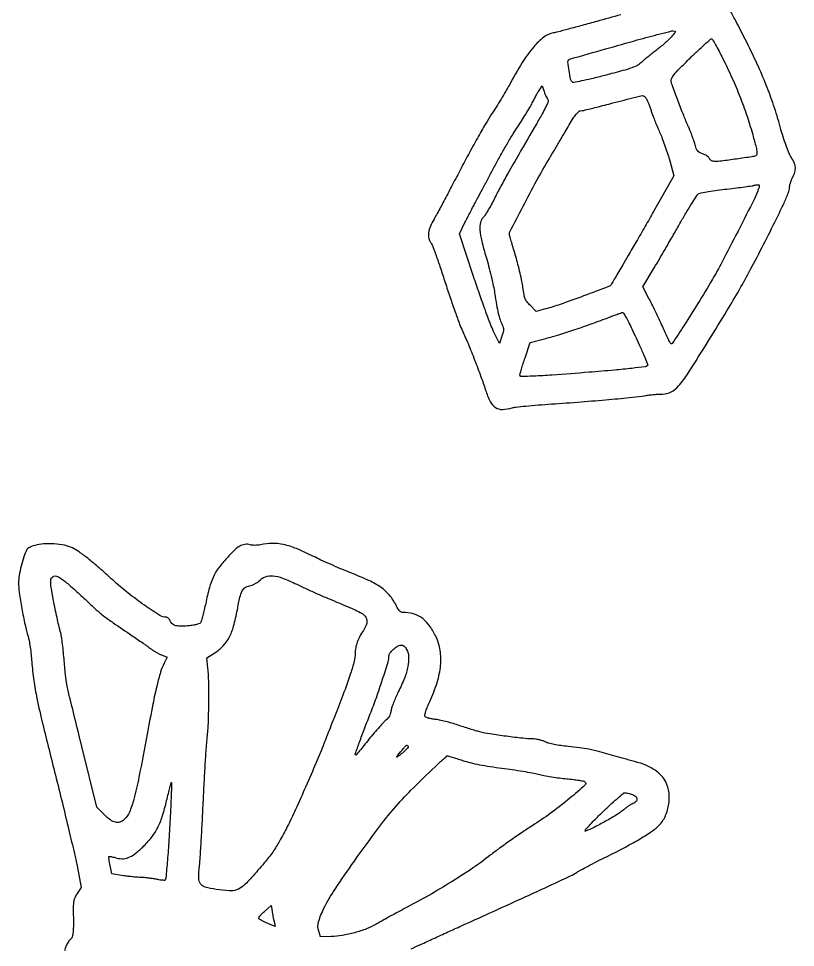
# Model space of a CAD drawing. Extents: x 283 to 3298, y 79 to 3222.
# Drawn here: x 938 to 1442, y 943 to 1546 of the extents above; entities that cross this region are included whole.
import ezdxf

# ---------------------------------------------------------------- set-up
doc = ezdxf.new("R2010")
doc.units = 0

msp = doc.modelspace()

# ---------------------------------------------------------------- linework, layer by layer
for points in [[(1328.440176, 1548.294116, 0.003201), (1313, 1544.058108, -0.001453), (1303.350318, 1541.374419, -0.001977), (1294.628203, 1539.013048, -0.001305), (1287.292344, 1537.078572, -0.022404), (1284.861967, 1536.559486, 0.12415), (1278.621602, 1533.827502, 0.052157), (1271.956329, 1527.442675, 0.036988), (1264.568428, 1517.282713, 0.015046), (1255.998279, 1502.476048, -0.0092), (1253.84172, 1498.647612, -0.003945), (1250.827943, 1493.611714, -0.003901), (1247.531766, 1488.295077, -0.005134), (1244.43761, 1483.5, 0.01404), (1240.779227, 1477.602599, 0.003995), (1235.429203, 1468.240625, 0.00402), (1229.555953, 1457.569522, 0.00425), (1223.964349, 1447, -0.001347), (1218.647948, 1436.807983, -0.00163), (1213.602031, 1427.273372, -0.00138), (1209.306229, 1419.273003, -0.011167), (1207.244403, 1415.654033, 0.038207), (1204.892632, 1410.952499, 0.062836), (1203.742688, 1406.663152, 0.080087), (1203.827306, 1403.0485, 0.134576), (1205.141257, 1400.333849, -0.090566), (1206.021531, 1398.857606, -0.002628), (1208.542863, 1391.988693, -0.005216), (1211.393539, 1383.829095, -0.00356), (1214.470177, 1374.5, 0.003667), (1217.684107, 1364.761629, 0.003996), (1220.952067, 1355.346875, 0.003753), (1223.874366, 1347.331127, 0.019635), (1225.687013, 1343, -0.01061), (1229.328206, 1334.72243, -0.005202), (1233.630276, 1324.038017, -0.005204), (1237.718821, 1313.240591, -0.010356), (1240.689128, 1304.592925, 0.037478), (1243.717162, 1297.121806, 0.131187), (1247.117502, 1293.251675, 0.15778), (1251.597161, 1291.982614, 0.061999), (1258.006602, 1293.021957, -0.043633), (1260.346409, 1293.489898, -0.00313), (1266.936314, 1294.177171, -0.004378), (1274.818933, 1294.879792, -0.003293), (1283.5, 1295.51951, 0.002597), (1302.723493, 1296.909199, 0.003096), (1320.835076, 1298.425973, 0.002979), (1336.084765, 1299.889856, 0.015164), (1344.536283, 1301.011851, -0.011132), (1347.193961, 1301.386505, -0.007384), (1350.257803, 1301.703251, -0.007434), (1353.243803, 1301.922757, -0.014347), (1355.639216, 1301.994208, 0.121125), (1361.149841, 1303.35562, 0.094575), (1365.991169, 1307.205914, 0.03514), (1372.255638, 1315.618186, 0.003453), (1385.748438, 1337, 0.002641), (1397.407541, 1355.984785, 0.006736), (1405.601257, 1369.90561, 0.007624), (1412.811935, 1383.002656, 0.004376), (1421.125519, 1399, 0.002058), (1429.59664, 1415.826093, 0.008646), (1434.467754, 1426.040199, 0.010887), (1437.396266, 1432.853789, 0.097278), (1438.009469, 1436.038558, -0.055078), (1438.142316, 1437.283398, -0.020622), (1438.590282, 1438.983762, -0.020136), (1439.235092, 1440.81182, -0.023031), (1440, 1442.5, 0.042385), (1441.493121, 1446.166148, 0.09269), (1441.84636, 1449.166631, 0.088476), (1441.09557, 1452.180322, 0.036131), (1439.091069, 1455.912453, -0.042708), (1437.634377, 1458.712224, -0.01183), (1435.838008, 1463.333756, -0.011013), (1433.916401, 1469.03601, -0.007887), (1432.010018, 1475.48935, 0.012246), (1427.693035, 1489.647401, 0.014909), (1422.936984, 1502.665953, 0.013578), (1417.047777, 1516.319007, 0.007744), (1409.233923, 1532.5, 0.00402), (1403.11706, 1544.441001, 0.018905), (1399.292548, 1551.132277, 0.028513)], [(1192.369325, 941.640133, -0.000629), (1198.430069, 944.417953, -0.000234), (1206.958489, 948.308978, -0.000232), (1216.26234, 952.543319, -0.00028), (1225, 956.509177, 0.000445), (1261.116165, 972.915943, 0.002038), (1282.033195, 982.543645, 0.002047), (1295.77794, 989.006666, 0.035258), (1300.101962, 991.448778, -0.022665), (1302.373146, 992.807974, -0.00316), (1307.216003, 995.376421, -0.00361), (1312.994366, 998.341482, -0.003056), (1319.143957, 1001.394152, 0.007784), (1330.356927, 1007.093075, 0.011241), (1340.072018, 1012.505261, 0.012325), (1347.83403, 1017.322057, 0.04115), (1352.557825, 1021.005678, 0.093645), (1356.996793, 1026.97398, 0.069613), (1359.53732, 1034.803924, 0.069748), (1359.828677, 1043.013887, 0.094892), (1357.692997, 1050.092716, 0.07058), (1354.893624, 1053.987823, 0.047831), (1350.747043, 1057.560015, 0.044942), (1345.678207, 1060.500782, 0.043844), (1340.123944, 1062.517264, -0.001476), (1337.438761, 1063.241869, -0.000681), (1333.948909, 1064.199783, -0.000674), (1330.282406, 1065.216879, -0.000936), (1327, 1066.138823, 0.0031), (1314.977499, 1069.459569, 0.013308), (1307.755519, 1071.201498, 0.018776), (1301.719099, 1072.253337, 0.011386), (1294.513822, 1073.065166, -0.00995), (1289.507704, 1073.61466, -0.016194), (1285.288299, 1074.30257, -0.019039), (1281.882296, 1075.107514, -0.045204), (1279.448098, 1076.025125, 0.033357), (1277.57588, 1076.781937, 0.021265), (1275.314306, 1077.419881, 0.021353), (1273.032715, 1077.857996, 0.03677), (1271.104338, 1078, -0.027346), (1264.973719, 1078.335552, -0.005649), (1254.237663, 1079.637251, -0.005869), (1243.491135, 1081.192155, -0.023663), (1237, 1082.526535, -0.009427), (1234.282926, 1083.275332, -0.003599), (1230.527489, 1084.416344, -0.003563), (1226.465589, 1085.714304, -0.004364), (1222.689324, 1086.987312, 0.01261), (1218.874458, 1088.203655, 0.009991), (1214.695774, 1089.330745, 0.010127), (1210.775523, 1090.220656, 0.024711), (1207.849678, 1090.6735, -0.016616), (1205.298049, 1091.026244, -0.031909), (1203.289841, 1091.50578, -0.038205), (1201.860609, 1092.06765, -0.190622), (1201.288683, 1092.690089, -0.161919), (1201.247178, 1093.604525, -0.011746), (1202.002009, 1096.051759, -0.01547), (1203.08264, 1098.979287, -0.011051), (1204.464128, 1102.187161, 0.030788), (1209.27847, 1114.703647, 0.052281), (1211.518312, 1125.687027, 0.062018), (1211.252847, 1135.454131, 0.072835), (1208.549724, 1144.303308, 0.043029), (1204.531202, 1151.195251, 0.071838), (1199.927304, 1156.065269, 0.083499), (1194.681666, 1158.954456, 0.082926), (1188.766846, 1159.978038, -0.037963), (1186.555132, 1160.159301, -0.127312), (1185.232989, 1160.735401, -0.094148), (1184.140188, 1161.984222, -0.015526), (1182.597478, 1164.807636, 0.05613), (1178.336778, 1171.294347, 0.067123), (1172.958824, 1176.238975, 0.045755), (1164.912135, 1180.824349, 0.012636), (1151.5, 1186.514439, -0.006458), (1146.141017, 1188.710263, -0.004064), (1139.934818, 1191.407108, -0.004079), (1133.871716, 1194.159997, -0.00746), (1128.980232, 1196.518547, 0.017864), (1117.985967, 1201.540555, 0.044071), (1109.532461, 1204.198874, 0.056845), (1102.154082, 1204.961696, 0.054432), (1094.680699, 1204.065824, -0.031438), (1092.962843, 1203.77941, -0.025012), (1091.085264, 1203.681047, -0.025632), (1089.288468, 1203.769026, -0.04481), (1087.826108, 1204.049872, 0.105483), (1084.408161, 1204.286467, 0.099339), (1081.109478, 1203.122922, 0.06038), (1077.309665, 1200.18757, 0.016283), (1072.054965, 1194.657539, 0.024873), (1067.00305, 1188.379206, 0.05018), (1063.808922, 1182.897126, 0.042062), (1061.447392, 1176.288778, 0.012965), (1059.000718, 1165.988388, -0.004539), (1058.091002, 1161.849542, -0.005966), (1057.181589, 1158.090529, -0.004438), (1056.356116, 1154.964538, -0.05569), (1055.905355, 1153.830436, -0.141353), (1055.129877, 1153.031383, -0.052377), (1053.681317, 1152.393396, -0.036574), (1051.541699, 1151.876382, -0.014325), (1048.530455, 1151.466358, -0.020171), (1043.169646, 1151.110158, -0.06646), (1039.653794, 1151.486781, -0.110164), (1037.382304, 1152.609031, -0.133064), (1035.989381, 1154.527929, 0.055354), (1035.50448, 1155.473334, 0.057869), (1034.830066, 1156.273829, 0.064455), (1034.077401, 1156.818395, 0.125047), (1033.362608, 1157, -0.142175), (1029.167615, 1158.217458, -0.010814), (1019.237048, 1164.816906, -0.0155), (1008.525251, 1172.778429, -0.017909), (998.847163, 1181.029546, 0.005696), (989.894596, 1189.047785, 0.011733), (982.675845, 1195.073263, 0.014585), (976.862129, 1199.428189, 0.040748), (972.475956, 1202.011639, 0.06357), (967.398328, 1203.716151, 0.032105), (960.695279, 1204.610986, 0.031952), (953.801073, 1204.642988, 0.053569), (948.093118, 1203.685051, 0.024506), (946.352523, 1203.103765, 0.028538), (944.766144, 1202.379339, 0.029422), (943.517713, 1201.623743, 0.127628), (942.955637, 1200.974843, 0.035134), (941.022365, 1196.267648, 0.018274), (939.249169, 1190.168268, 0.018158), (937.951932, 1184.083949, 0.043721), (937.55504, 1179.5, 0.034968), (938.005179, 1173.16408, 0.008258), (939.668195, 1162.682553, 0.008843), (941.734192, 1152.029185, 0.02323), (943.702397, 1144.5, -0.030558), (944.359929, 1141.825185, -0.008643), (945.054873, 1137.590625, -0.008675), (945.675496, 1132.769535, -0.009066), (946.118161, 1128, 0.016115), (947.402178, 1116.005124, 0.016625), (949.446845, 1104.242897, 0.008769), (953.217365, 1087.607973, 0.001328), (961.427927, 1054.5, -0.001391), (965.952719, 1036.244546, -0.001548), (970.215113, 1018.60435, -0.001428), (973.759886, 1003.541868, -0.008123), (975.492416, 995.493532), (978.270258, 981.487065), (975.602233, 977.55551, 0.03058), (974.206199, 975.200426, 0.058526), (973.439105, 973.143958, 0.048521), (973.090007, 970.721868, 0.015312), (973.033061, 967.061978, -0.003209), (973.117945, 957.243249, -0.021302), (972.920242, 952.348806, -0.04384), (972.428851, 949.496322, -0.156216), (971.443999, 947.953524, 0.072412), (969.669825, 945.984932, 0.049228), (968.246704, 943.320387, 0.047135), (967.31453, 940.285153, 0.050988)]]:
    msp.add_lwpolyline(points, format="xyb")
for points in [[(1361.290306, 1533.881884, -0.017576), (1359.414235, 1531.982107, -0.008127), (1356.850902, 1529.640262, -0.008038), (1354.074413, 1527.263688, -0.011067), (1351.5, 1525.225206, 0.005515), (1348.946424, 1523.248958, 0.004394), (1346.234375, 1521.062777, 0.004443), (1343.757862, 1518.993199, 0.011153), (1342, 1517.428538, -0.062281), (1339.259099, 1515.450111, -0.039716), (1335.666856, 1513.839762, -0.019602), (1329.860458, 1512.025554, -0.003024), (1318.185409, 1508.949807, -0.003945), (1309.411078, 1506.76855, -0.009573), (1302.893232, 1505.334134, -0.00537), (1297.879351, 1504.386813, -0.245087), (1296.907569, 1504.692431, -0.147359), (1295.918002, 1506.535296, -0.011852), (1294.939763, 1512.020968, -0.009184), (1294.179544, 1517.643201, -0.246096), (1294.70345, 1519.007824, -0.11132), (1295.94697, 1519.686999, -0.000206), (1318.525748, 1526.124894, -0.001727), (1339.238774, 1531.944307, -0.004664), (1354, 1535.88868, -0.003757), (1361.660877, 1537.798131, -0.12702), (1363.524844, 1537.768435, -0.532413), (1363.819913, 1536.888945, -0.022301)], [(1394.720529, 1519.960612, -0.010128), (1400.696679, 1507.356999, -0.011978), (1405.815188, 1495.201612, -0.012419), (1410.184832, 1483.222097, -0.012762), (1413.911949, 1471.147869, -0.003066), (1416.089481, 1463.210456, -0.027174), (1416.83624, 1459.659587, -0.074179), (1416.845544, 1457.745434, -0.261302), (1416.123109, 1456.803747, -0.063554), (1413.609788, 1456.085694, -0.002222), (1403.562659, 1454.599027, -0.003463), (1393.834964, 1453.272482, -0.032162), (1389.603291, 1453, -0.063327), (1388.523641, 1453.137292, -0.060467), (1387.494499, 1453.540911, -0.063076), (1386.632139, 1454.157244, -0.083415), (1386.042861, 1454.919914, 0.085195), (1385.406677, 1455.737302, 0.035109), (1384.302534, 1456.610718, 0.033451), (1382.958853, 1457.401953, 0.03665), (1381.561228, 1457.979793, -0.046374), (1379.624055, 1458.825102, -0.104881), (1378.419911, 1459.86668, -0.075521), (1377.517784, 1461.526256, -0.016062), (1376.496218, 1464.661007, 0.011773), (1375.695927, 1467.190179, 0.006558), (1374.608576, 1470.23387, 0.006538), (1373.427149, 1473.286127, 0.010524), (1372.332296, 1475.851128, -0.011213), (1369.364037, 1482.831717, -0.004852), (1365.712984, 1492.247061, -0.003287), (1362.303418, 1501.48289, -0.03997), (1361.307508, 1505.121325, -0.162665), (1361.570709, 1507.05581, -0.056037), (1363.113515, 1509.464446, -0.024938), (1366.398603, 1513.124111, -0.003439), (1373.655386, 1520.339505, -0.004598), (1378.651355, 1525.149781, -0.007325), (1383.020645, 1529.160373, -0.002484), (1386.827025, 1532.519107, -0.247401), (1387.5, 1532.678792, -0.199784), (1388.062185, 1532.254545, -0.0034), (1390.03353, 1528.83658, -0.008103), (1392.264059, 1524.755084, -0.005231)], [(1281.109041, 1493.368614, -0.258363), (1281.345583, 1492.118841, -0.028325), (1280.235903, 1489.301774, -0.01953), (1278.034566, 1484.978179, -0.00433), (1273.916643, 1477.763527, 0.000692), (1262.201573, 1457.581113, 0.003058), (1255.393771, 1445.647553, 0.005066), (1250.652695, 1437.013815, 0.006714), (1246.523866, 1429.056239, -0.008021), (1244.34038, 1424.874748, -0.009817), (1242.161205, 1421.041305, -0.00848), (1240.219606, 1417.899222, -0.066746), (1239.112687, 1416.595012, 0.163685), (1237.355924, 1413.47309, 0.066033), (1237.077794, 1408.528234, 0.041102), (1238.218162, 1401.363777, 0.013178), (1241.056617, 1390.960515, -0.008711), (1242.718867, 1385.075712, -0.006452), (1244.358585, 1378.516526, -0.006524), (1245.746524, 1372.281009, -0.014574), (1246.600835, 1367.5, 0.006401), (1247.834321, 1359.879818, 0.015816), (1248.986141, 1354.337641, 0.02137), (1250.189907, 1350.139951, 0.038739), (1251.578436, 1346.850691, -0.045331), (1252.233072, 1345.241131, -0.082135), (1252.419396, 1343.835428, -0.059465), (1252.164194, 1342.157239, -0.014674), (1251.341914, 1339.490064), (1249.736607, 1334.778746), (1245.947755, 1342.639373, -0.021304), (1243.9461, 1347.288641, -0.003594), (1240.565627, 1356.358766, -0.003925), (1236.751135, 1367.083571, -0.00348), (1232.946134, 1378.305361), (1223.733365, 1406.110722), (1227.328362, 1413.305361, -0.002056), (1228.957324, 1416.532143, -0.001287), (1230.889069, 1420.29595, -0.001291), (1232.810833, 1423.993252, -0.002355), (1234.401624, 1427, 0.000499), (1236.293829, 1430.544549, 0.000119), (1239.430336, 1436.4375, 0.000123), (1243.028784, 1443.20625, 0.000121), (1246.636271, 1450, -0.005623), (1250.44543, 1456.986855, -0.004667), (1254.651091, 1464.336933, -0.004714), (1258.631128, 1470.999534, -0.012676), (1261.62457, 1475.636369, 0.00717), (1264.245871, 1479.600277, 0.005673), (1266.969334, 1483.957937, 0.005739), (1269.404676, 1488.060024, 0.014202), (1271.068307, 1491.135315, -0.003984), (1272.411958, 1493.745167, -0.00402), (1273.793158, 1496.325599, -0.003921), (1275.031888, 1498.55406, -0.016216), (1275.834184, 1499.869685), (1277.388242, 1502.241477), (1278.691943, 1498.475826, 0.013693), (1279.272813, 1496.935776, 0.013495), (1279.939743, 1495.422251, 0.013484), (1280.594839, 1494.129414, 0.049228)], [(1345.338843, 1493.25, -0.018467), (1345.993521, 1491.826753, -0.006247), (1346.843237, 1489.709823, -0.006204), (1347.724956, 1487.344422, -0.007086), (1348.507986, 1485.060035, 0.011457), (1349.428088, 1482.450346, 0.004978), (1350.764512, 1479.023375, 0.004923), (1352.257855, 1475.407244, 0.006529), (1353.691691, 1472.148805, -0.014926), (1355.205497, 1468.545699, -0.006988), (1356.959086, 1463.79959, -0.006916), (1358.660612, 1458.768308, -0.009634), (1360.03358, 1454.217508), (1362.970704, 1443.757476), (1349.835793, 1420.628738, -0.000893), (1344.305121, 1410.930373, -0.000806), (1338.549017, 1400.915942, -0.000807), (1333.362742, 1391.959913, -0.00257), (1329.857494, 1386, 0.000107), (1327.180667, 1381.499517, 0.000152), (1324.801967, 1377.495537, 0.000085), (1322.793258, 1374.110693, 0.002221), (1322.257053, 1373.197572, -0.171985), (1320.609315, 1371.799447, -0.00139), (1304.364839, 1365.681061, -0.00523), (1289.21269, 1360.202057, -0.020227), (1279.652782, 1357.286035), (1273.5, 1355.678128), (1269.789376, 1359.399689, -0.02965), (1267.68599, 1361.775546, -0.069556), (1266.497218, 1363.820973, -0.051952), (1265.72822, 1366.457779, -0.010972), (1264.972859, 1371.198224, 0.016169), (1264.303059, 1375.13779, 0.006552), (1263.147107, 1380.460605, 0.006475), (1261.753273, 1386.158684, 0.008186), (1260.310488, 1391.3876, -0.000086), (1258.916859, 1396.136947, -0.00012), (1257.672824, 1400.382989, -0.000072), (1256.625662, 1403.962172, -0.001599), (1256.32541, 1405.001298, -0.189326), (1256.553301, 1407.364556, -0.001617), (1265.046002, 1423.936024, -0.006207), (1273.874766, 1440.518766, -0.008851), (1282.153688, 1455, 0.000429), (1285.399499, 1460.461846, 0.000311), (1289.002547, 1466.545312, 0.000315), (1292.414711, 1472.322971, 0.00069), (1295.017244, 1476.75, -0.008591), (1297.656521, 1481.08138, -0.026918), (1299.63193, 1483.858601, -0.03847), (1301.192574, 1485.537241, -0.18841), (1302.377046, 1486, 0.059315), (1304.427979, 1486.244162, 0.001845), (1312.668459, 1488.266617, 0.003063), (1323.433704, 1491.021017, 0.001258), (1338, 1494.882379, -0.013092), (1341.489387, 1495.719527, -0.107447), (1343.115683, 1495.711731, -0.174309), (1344.222467, 1495.011624, -0.04843)], [(1417.793119, 1434.75, -0.035047), (1415.30236, 1428.812641, -0.001377), (1404.596918, 1407.738951, -0.002417), (1394.094972, 1387.448661, -0.012757), (1387.99998, 1376.5, -0.004137), (1378.537961, 1360.777429, -0.005869), (1369.843656, 1346.963957, -0.001306), (1361.907485, 1334.747469, -0.483099), (1360.975687, 1334.661502, -0.075933), (1360.506398, 1335.331313, -0.002386), (1359.036128, 1338.338066, -0.004597), (1357.348047, 1341.916023, -0.003165), (1355.498175, 1346, 0.004562), (1353.413514, 1350.568315, 0.003306), (1351.012048, 1355.618908, 0.00334), (1348.667707, 1360.384958, 0.007284), (1346.792837, 1364.000538), (1342.763702, 1371.501077), (1350.233141, 1384.000538, 0.002415), (1353.784476, 1390.009104, 0.001097), (1358.375389, 1397.902608, 0.001086), (1363.179852, 1406.246917, 0.001491), (1367.462431, 1413.774297, -0.005836), (1371.350612, 1420.472354, -0.008418), (1374.957206, 1426.296386, -0.004944), (1378.106939, 1431.091494, -0.122692), (1379.271236, 1432.145161, -0.077784), (1380.732928, 1432.655879, -0.004444), (1385.444719, 1433.474393, -0.006702), (1391.09747, 1434.327035, -0.004865), (1397.410095, 1435.130346, 0.001683), (1403.648742, 1435.883928, 0.002553), (1409.06734, 1436.585082, 0.000949), (1413.724539, 1437.22091, 0.063298), (1414.5, 1437.430535, -0.037465), (1415.001607, 1437.594286, -0.015202), (1415.705032, 1437.744397, -0.014942), (1416.474592, 1437.860676, -0.018407), (1417.19798, 1437.921053, -0.08269), (1418.050969, 1437.81946, -0.282615), (1418.410428, 1437.422915, -0.116562), (1418.372234, 1436.603143, -0.012128)], [(1335.716917, 1344.25, -0.001627), (1341.113615, 1332.571376, -0.007764), (1344.070355, 1325.843896, -0.005451), (1345.931728, 1321.2853, -0.299), (1345.75219, 1320.418857, -0.165886), (1344.220635, 1319.666487, -0.003576), (1335.814894, 1318.647044, -0.006312), (1324.444242, 1317.49566, -0.00215), (1307.906565, 1316.103357, -0.001406), (1284.018281, 1314.263195, -0.008651), (1271.700495, 1313.563191, -0.007888), (1263.957956, 1313.379732, -0.416534), (1263, 1314.330137, -0.069594), (1263.119073, 1315.181475, -0.002904), (1263.979353, 1318.131635, -0.004975), (1265.056692, 1321.620613, -0.003509), (1266.333967, 1325.521048), (1269.667934, 1335.46549), (1279.818682, 1338.092939, 0.011524), (1288.279402, 1340.49228, 0.005984), (1298.730393, 1343.855532, 0.00571), (1309.987534, 1347.771012, 0.005947), (1321, 1351.891591, -0.003523), (1323.953337, 1353.013002, -0.004865), (1326.621002, 1353.975057, -0.003127), (1328.871324, 1354.746187, -0.058447), (1329.603412, 1354.900024, -0.285469), (1330.203629, 1354.598309, -0.006939), (1331.854411, 1351.81282, -0.01302), (1333.716814, 1348.363413, -0.008227)], [(968.711086, 1179.373365, -0.010417), (971.489055, 1177.056688, -0.004322), (975.149507, 1173.816468, -0.004274), (979.013354, 1170.275892, -0.005502), (982.5, 1166.953244, 0.010934), (987.963172, 1161.85911, 0.019238), (992.72369, 1157.929128, 0.012346), (999.015869, 1153.37067, 0.002187), (1011.052351, 1145.17326, -0.002197), (1014.583437, 1142.768314, -0.002146), (1018.121007, 1140.3137, -0.002113), (1021.208687, 1138.132048, -0.008064), (1023.106178, 1136.732585, 0.018652), (1024.716148, 1135.597002, 0.011856), (1026.668109, 1134.39138, 0.011908), (1028.642667, 1133.297836, 0.021547), (1030.314936, 1132.512878), (1034.022219, 1130.963876), (1032.028132, 1127.055143, 0.04326), (1029.712807, 1121.345988, 0.015811), (1027.409175, 1112.930536, 0.010331), (1024.712795, 1100.577845, 0.002861), (1020.992761, 1081.080211, -0.002776), (1015.657242, 1053.089594, -0.01711), (1012.341245, 1038.806846, -0.033158), (1009.456188, 1030.346268, -0.110523), (1006.089474, 1025.580973, -0.101942), (1003.277911, 1023.924623, -0.141522), (1000.373584, 1023.785045, -0.101779), (997.141602, 1025.290896, -0.036647), (993.282445, 1028.622317), (988.326795, 1033.577967), (978.606, 1073.038984, -0.000321), (970.698268, 1105.229024, -0.009987), (968.903356, 1113.24542, -0.025233), (967.962382, 1119.478039, -0.005859), (967.034362, 1130.036065, 0.007119), (966.54019, 1135.500321, 0.007584), (965.899253, 1140.8339, 0.007266), (965.212148, 1145.401958, 0.03458), (964.602699, 1147.970553, -0.017485), (963.891619, 1150.568887, -0.003337), (962.796628, 1155.342446, -0.003556), (961.594677, 1160.934996, -0.003264), (960.436509, 1166.705858, -0.003822), (959.019892, 1174.322447, -0.020749), (958.455659, 1178.484215, -0.037636), (958.409435, 1181.048479, -0.160228), (958.963365, 1182.455858, -0.122552), (960.531946, 1183.609617, -0.175925), (962.239448, 1183.681392, -0.079605), (964.586122, 1182.503637, -0.01256)], [(1118.102035, 1178.382875, 0.006711), (1123.50138, 1175.811466, 0.003333), (1130.411223, 1172.689396, 0.003308), (1137.617073, 1169.54815, 0.004849), (1144, 1166.888699, -0.004587), (1149.735569, 1164.502499, -0.005855), (1154.975, 1162.193207, -0.00462), (1159.317812, 1160.169419, -0.048278), (1161, 1159.156927, -0.093493), (1162.955184, 1157.041542, -0.132011), (1163.702776, 1154.599846, -0.108974), (1163.178665, 1151.759648, -0.050776), (1161.370447, 1148.457868, 0.028272), (1159.031258, 1144.607848, 0.03769), (1157.385334, 1140.86299, 0.040371), (1156.401564, 1137.135788, 0.041726), (1156.043893, 1133.340177, -0.060532), (1155.39627, 1128.442468, -0.014428), (1153.110829, 1120.53146, -0.011753), (1149.453875, 1109.978907, -0.004983), (1144.079092, 1096, 0.000167), (1141.572025, 1089.662486, 0.000176), (1139.114402, 1083.4375, 0.000168), (1136.999648, 1078.070181, 0.000799), (1135.796833, 1075, -0.00715), (1130.742102, 1062.565197, -0.003673), (1124.07261, 1047.12477, -0.003647), (1117.301131, 1032.058055, -0.008684), (1111.994228, 1020.988477, -0.01229), (1107.005715, 1011.613165, -0.024428), (1102.520206, 1004.496884, -0.021984), (1097.061403, 997.393459, -0.008149), (1088.786923, 987.872747, -0.027133), (1083.280116, 982.372912, -0.102202), (1079.085559, 979.93317, -0.096999), (1074.150451, 979.289351, -0.023105), (1065.878562, 980.201848, -0.026197), (1058.609756, 981.739375, -0.175097), (1055.623357, 983.815586, -0.159705), (1054.506506, 987.427727, -0.020854), (1054.98405, 995.572289, 0.008743), (1055.460102, 1001.30979, 0.00153), (1056.134425, 1012.13061, 0.00166), (1056.844458, 1024.829299, 0.00149), (1057.497684, 1038, -0.001744), (1058.15239, 1051.066342, -0.002045), (1058.867, 1063.45, -0.001799), (1059.551359, 1073.910377, -0.012608), (1060.031937, 1079, 0.02065), (1060.738796, 1088.036454, 0.006866), (1061.044786, 1101.316488, 0.006896), (1060.985076, 1114.628046, 0.019989), (1060.449016, 1123.82063), (1059.788287, 1130.525986), (1064.952113, 1133.87203, 0.059253), (1070.355552, 1138.361925, 0.069344), (1074.229559, 1143.781033, 0.053695), (1077.124307, 1151.137461, 0.020808), (1079.581193, 1161.823235, -0.010118), (1081.27655, 1169.992697, -0.061292), (1082.745692, 1174.051608, -0.124411), (1084.659924, 1176.246222, -0.105523), (1087.505906, 1177.43513, 0.0415), (1089.101474, 1177.873964, 0.028593), (1090.822841, 1178.619096, 0.028918), (1092.40724, 1179.533663, 0.051061), (1093.577211, 1180.486302, -0.103404), (1097.7926, 1183.244012, -0.115207), (1102.594273, 1183.93951, -0.072628), (1108.88457, 1182.462967, -0.020584)], [(1189.47432, 1136.04966, -0.109156), (1190.761034, 1131.208838, -0.059323), (1190.290533, 1125.043085, -0.045257), (1188.084979, 1117.518321, -0.022918), (1184.042492, 1108.5, 0.013007), (1182.452443, 1105.133154, 0.01238), (1181.011754, 1101.632732, 0.012424), (1179.892771, 1098.477858, 0.04224), (1179.392472, 1096.356111, -0.034237), (1178.958534, 1094.374529, -0.051437), (1178.291481, 1092.736921, -0.056414), (1177.36054, 1091.38287, -0.054217), (1176.13916, 1090.250824, 0.045682), (1174.658232, 1088.92437, 0.005838), (1171.782836, 1085.758724, 0.006793), (1168.457254, 1081.90624, 0.00561), (1165.015176, 1077.71287, -0.002556), (1161.742696, 1073.676084, -0.00428), (1158.945507, 1070.32044, -0.000741), (1156.467112, 1067.407231, -0.437543), (1156.26733, 1067.399336, -0.288641), (1156.104598, 1068.115643, -0.001255), (1158.866286, 1075.894934, -0.005551), (1162.080293, 1084.571861, -0.003882), (1165.88706, 1094.282557, 0.010258), (1169.811989, 1104.682987, 0.006954), (1173.872834, 1116.677939, 0.004039), (1177.443229, 1128.040725, 0.074229), (1178, 1131.770428, -0.163296), (1178.654109, 1133.719849, -0.044654), (1180.863308, 1136.155327, -0.045201), (1183.52258, 1138.195818, -0.129642), (1185.72432, 1138.892131, -0.088368), (1186.803146, 1138.753478, -0.086338), (1187.777475, 1138.250746, -0.071638), (1188.66162, 1137.355513, -0.039742)], [(1190.430738, 1073.112067, -0.306903), (1190.408072, 1072.572466, -0.022668), (1189.426006, 1071.36512, -0.025327), (1188.016739, 1069.93723, -0.01599), (1186.239755, 1068.411895, -0.00709), (1183.325104, 1066.134907, -0.742126), (1183.051893, 1066.333222, -0.093085), (1183.664548, 1067.404233, -0.002256), (1187.397959, 1071.75, -0.005723), (1188.883512, 1073.424402, -0.103246), (1189.460468, 1073.843201, -0.306541), (1189.903854, 1073.765823, -0.062469)], [(1225.707455, 1063.984328, 0.018022), (1230.783347, 1062.557866, 0.011048), (1236.855367, 1061.226633, 0.009953), (1243.743205, 1060.017148, 0.007636), (1251.310882, 1058.961142, -0.005279), (1258.059038, 1058.051907, -0.004919), (1264.947572, 1056.980302, -0.004906), (1271.049928, 1055.90779, -0.016605), (1275, 1055.036921, 0.015656), (1278.644088, 1054.226255, 0.006873), (1283.514303, 1053.370976, 0.006794), (1288.710714, 1052.604157, 0.009043), (1293.452946, 1052.057162, -0.006481), (1297.711576, 1051.58804, -0.009531), (1301.438643, 1051.056201, -0.005389), (1304.542153, 1050.518419, -0.151913), (1305.257565, 1050.142435, -0.42963), (1305.198846, 1047.899474, -0.008244), (1295.483646, 1039.437482, -0.016418), (1284.165997, 1030.521725, -0.017134), (1272.44429, 1022.5, 0.007034), (1265.47251, 1017.932851, 0.004529), (1257.51511, 1012.452941, 0.004552), (1249.826642, 1006.949737, 0.008539), (1243.729929, 1002.3398, -0.016534), (1232.525149, 994.14569, -0.010514), (1218.982747, 985.324617, -0.009783), (1203.824329, 976.305198, -0.008651), (1187.695377, 967.4965, 0.002317), (1182.392484, 964.686978, 0.00223), (1177.047611, 961.792657, 0.002205), (1172.3598, 959.200106, 0.008107), (1169.428625, 957.499182, -0.043974), (1163.425456, 954.568754, -0.025107), (1155.750001, 952.059004, -0.024894), (1147.699201, 950.292096, -0.037018), (1140.517054, 949.627548), (1133.534108, 949.5), (1132.392416, 952.979586, -0.152115), (1132.298767, 959.169705, -0.045728), (1135.81774, 968.026819, -0.028984), (1143.00791, 980.368399, -0.008287), (1155.557622, 998.631755, -0.005101), (1170.804491, 1019.594835, -0.017234), (1181.366186, 1032.830759, -0.019195), (1192.215036, 1044.561917, -0.007559), (1208, 1059.897267, -0.002358), (1210.903694, 1062.608412, -0.003764), (1213.413368, 1064.894793, -0.000867), (1215.626356, 1066.873688, -0.173092), (1215.896573, 1066.983214, -0.084454), (1216.198746, 1066.944874, -0.000484), (1218.942106, 1066.109215, -0.002042), (1222.070143, 1065.139082, -0.001295)], [(1036.024796, 1027.871654, -0.003338), (1035.149967, 1012.39823, -0.005199), (1034.16854, 999.078788, -0.001593), (1033.162538, 987.562657, -0.17554), (1032.516886, 986.183553, -0.218846), (1032.124244, 986.038222, -0.008131), (1030.513877, 986.187869, -0.01343), (1028.571767, 986.453201, -0.008889), (1026.357047, 986.857162, 0.010942), (1023.900583, 987.294802, 0.008622), (1021.224045, 987.664291, 0.008733), (1018.724738, 987.921296, 0.021254), (1016.874067, 988, -0.01874), (1014.917367, 988.073363, -0.005871), (1011.994421, 988.3274, -0.005857), (1008.735127, 988.687868, -0.006447), (1005.587965, 989.114554), (998.094233, 990.229107), (996.959755, 995.693859, -0.007685), (996.553058, 997.816309, -0.011784), (996.272568, 999.667378, -0.006347), (996.095225, 1001.214589, -0.225412), (996.213491, 1001.546825, -0.231415), (996.521795, 1001.652625, -0.013271), (997.540736, 1001.497805, -0.018033), (998.784798, 1001.228229, -0.012083), (1000.186618, 1000.834798, 0.070074), (1004.701186, 1000.116128, 0.096486), (1008.736271, 1000.827197, 0.07387), (1012.957548, 1003.212184, 0.026519), (1018.186537, 1007.75028, 0.03353), (1023.769377, 1013.914392, 0.048697), (1027.736957, 1020.082578, 0.042067), (1030.810261, 1027.554891, 0.018259), (1033.674161, 1037.918803, -0.002712), (1034.779065, 1042.463009, -0.004644), (1035.75657, 1046.240272, -0.001013), (1036.636814, 1049.489674, -0.572451), (1036.795013, 1049.532503, -0.210489), (1036.907657, 1049.250834, -0.000264), (1036.690455, 1043.050335, -0.002212), (1036.411975, 1036.086434, -0.001352)], [(1335.850777, 1041.902175, -0.088616), (1338.101566, 1040.636669, -0.20054), (1338.997414, 1038.940807, -0.222703), (1338.382758, 1037.246902, -0.105674), (1336.388238, 1035.957508, 0.042458), (1335.11134, 1035.343551, 0.014188), (1333.355795, 1034.239423, 0.014005), (1331.472452, 1032.901109, 0.015534), (1329.732609, 1031.503119, -0.040447), (1325.760335, 1028.624502, -0.009343), (1318.615143, 1024.461377, -0.010046), (1311.14347, 1020.487726, -0.026349), (1305.589518, 1018.034035, -0.739105), (1305.284019, 1018.426746, -0.028592), (1307.031797, 1020.637283, -0.013945), (1310.598873, 1024.435128, -0.00431), (1316.175679, 1029.954398, -0.005453), (1321.397878, 1034.924669, -0.008269), (1326.056209, 1039.12076, -0.003898), (1330.07512, 1042.567503, -0.170324), (1331.100777, 1042.957904, -0.046994), (1331.925425, 1042.90205, -0.01429), (1333.15641, 1042.665148, -0.014173), (1334.527644, 1042.319324, -0.015011)], [(1103.403316, 959.251633), (1104.158193, 956.003265), (1099.329097, 958.065217, -0.008208), (1097.412936, 958.920847, -0.01), (1095.649345, 959.786683, -0.008696), (1094.19954, 960.567031, -0.066791), (1093.583567, 961.030018, -0.316357), (1093.472603, 961.639551, -0.048538), (1094.131035, 962.76405, -0.036709), (1095.338878, 964.19776, -0.017509), (1097.083567, 965.863642), (1101.5, 969.794417), (1102.074219, 966.147209, 0.005243), (1102.348817, 964.51469, 0.00332), (1102.701507, 962.61716, 0.003334), (1103.072772, 960.757767, 0.006147)]]:
    msp.add_lwpolyline(points, format="xyb", close=True)

doc.saveas('drawing.dxf')
